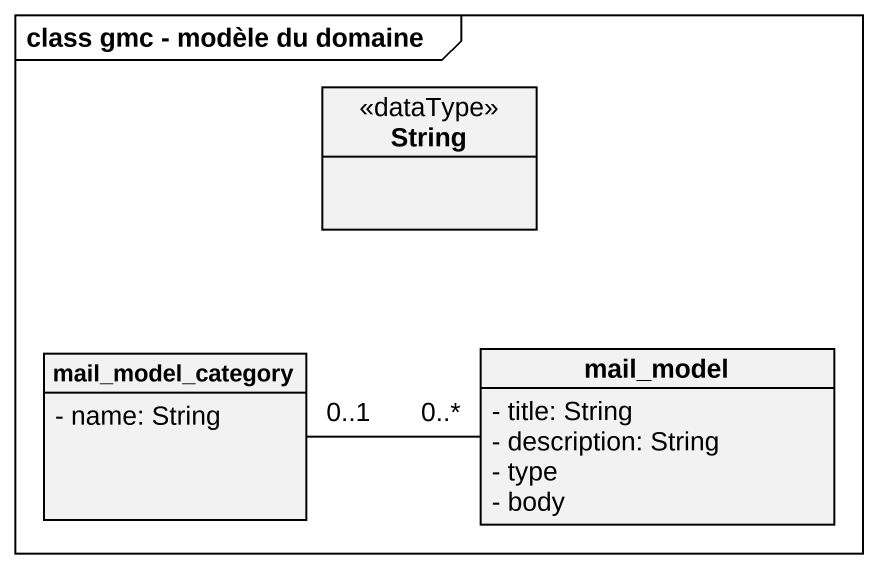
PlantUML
@startuml
mainframe class gmc - modèle du domaine
hide circle
hide empty members
skinparam classAttributeIconSize 0
class String <<dataType>>
class mail_model_category {
  - name: String
}
class mail_model {
  - title: String
  - description: String
  - type
  - body
}
mail_model "0..*" -left- "0..1" mail_model_category
@enduml
